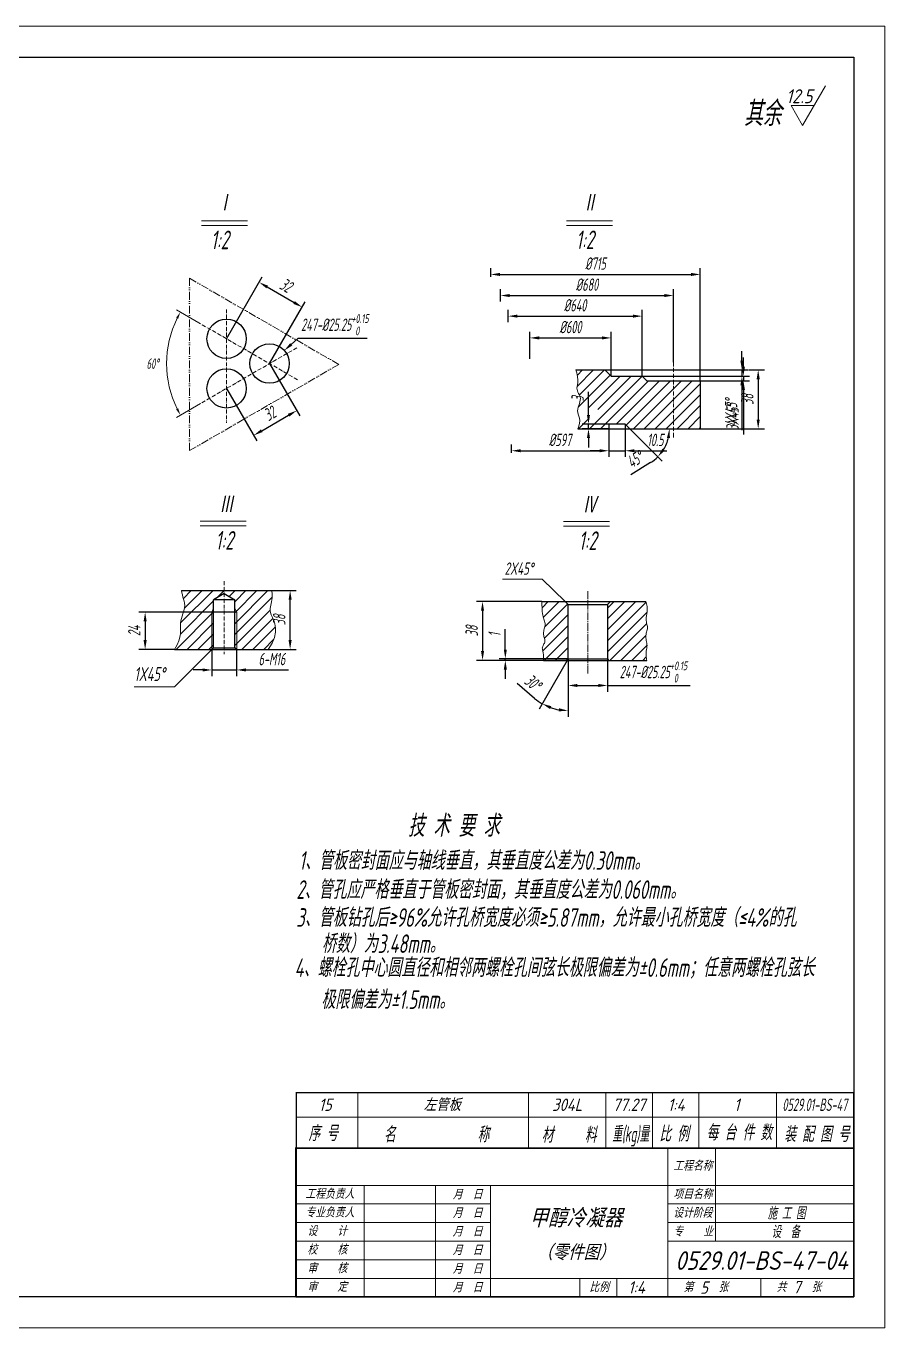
# Model space of a CAD drawing. Header units: millimetres. Extents: x 898 to 3274, y 583 to 2263.
# Drawn here: x 2166 to 3274, y 583 to 2263 of the extents above; entities that cross this region are included whole.
import ezdxf
from ezdxf.enums import TextEntityAlignment as Align

# ---------------------------------------------------------------- set-up
doc = ezdxf.new("R2010")
doc.units = ezdxf.units.MM
doc.header["$PDMODE"] = 3
for name, pattern in [('GEN4A', [17.5, 10, -2.5, 0, -2.5, 0, -2.5]), ('GEN7', [13.75, 10, -1.25, 1.25, -1.25]), ('GEN7A', [7.5, 5, -1.25, 0, -1.25])]:
    doc.linetypes.add(name, pattern=pattern)
for name, color, linetype, lineweight in [('4', 3, 'Continuous', 18), ('4A', 3, 'GEN4A', 18), ('5', 3, 'Continuous', 18), ('6', 2, 'Continuous', 18), ('7', 4, 'GEN7', 18), ('7A', 4, 'GEN7A', 18), ('8', 1, 'Continuous', 18), ('RAHM3', 2, 'Continuous', 18), ('TILE1', 5, 'Continuous', 18)]:
    doc.layers.add(name, color=color, linetype=linetype, lineweight=lineweight)
doc.styles.add('HZ', font='gbeitc.shx', dxfattribs={"width": 0.7, "bigfont": 'hztxt.shx'})
doc.styles.add('HZTXT', font='gbeitc.shx', dxfattribs={"bigfont": 'hztxt.shx'})
doc.styles.get("Standard").update_dxf_attribs({"font": 'gbeitc.shx', "bigfont": 'hztxt.shx'})
doc.dimstyles.new('GEN-ISO', dxfattribs={"dimscale": 4, "dimtxt": 4, "dimasz": 3, "dimexe": 2, "dimexo": 0, "dimgap": 1.5, "dimtad": 1, "dimzin": 0, "dimdsep": 46, "dimtxsty": 'HZ', "dimcen": 0, "dimdle": 6, "dimclrd": 256, "dimclre": 256, "dimclrt": 2, "dimadec": 0, "dimazin": 0, "dimtfac": 1, "dimtmove": 0, "dimatfit": 2, "dimldrblk": 'CLOSED', "dimfxl": 0, "dimtolj": 1, "dimtzin": 0, "dimarcsym": 0})
doc.dimstyles.new('GEN-ISO$3', dxfattribs={"dimscale": 4, "dimtxt": 4, "dimasz": 3, "dimexe": 2, "dimexo": 0, "dimgap": 1.5, "dimtad": 1, "dimtih": 1, "dimtoh": 1, "dimdsep": 46, "dimtxsty": 'HZ', "dimcen": 0, "dimdle": 6, "dimclrd": 256, "dimclre": 256, "dimclrt": 2, "dimadec": 0, "dimazin": 0, "dimtfac": 1, "dimtofl": 0, "dimtmove": 0, "dimatfit": 0, "dimldrblk": 'CLOSED', "dimfxl": 0, "dimtolj": 1, "dimarcsym": 0})

# ---------------------------------------------------------------- blocks, each defined once
blk = doc.blocks.new('GB-A2')
blk.add_lwpolyline([(25, 10), (25, 410), (584, 410), (584, 10)], close=True)
at = {"layer": 'TILE1'}
blk.add_lwpolyline([(0, 420), (594, 420), (594, 0), (0, 0)], dxfattribs=at)
for tag, p in [('MAX', (594, 420)), ('RU', (584, 410)), ('INSERT', (584, 10))]:
    blk.add_attdef(tag, p, '', height=3.5)
blk = doc.blocks.new('*D67')
at = {"layer": '5', "lineweight": -2}
for p, q in [((3091.4, 1823.2), (3091.4, 1835.2)), ((2960.8, 1811.2), (3099.4, 1811.2)), ((3035.8, 1805.2), (3099.4, 1805.2)), ((3091.4, 1811.2), (3091.4, 1805.2)), ((3091.4, 1793.2), (3091.4, 1735.9))]:
    blk.add_line(p, q, dxfattribs=at)
at = {"layer": '5'}
for points in [[(3089.4, 1823.2), (3093.4, 1823.2), (3091.4, 1811.2)], [(3089.4, 1793.2), (3093.4, 1793.2), (3091.4, 1805.2)]]:
    blk.add_solid(points, dxfattribs=at)
at = {"layer": 'Defpoints', "color": 0}
for p in [(2960.8, 1811.2), (3035.8, 1805.2), (3091.4, 1805.2)]:
    blk.add_point(p, dxfattribs=at)
at = {"layer": '5', "color": 2, "insert": (3077.4, 1758.5), "char_height": 16, "attachment_point": 5, "rotation": 90, "style": 'HZ'}
blk.add_mtext('\\A1;3X45%%D', dxfattribs=at)
blk = doc.blocks.new('_CLOSED')
at = {"color": 0, "linetype": 'ByBlock', "lineweight": -2}
for p, q in [((-1, 0.166667), (0, 0)), ((-1, 0.166667), (-1, -0.166667)), ((0, 0), (-1, -0.166667)), ((0, 0), (-1, 0))]:
    blk.add_line(p, q, dxfattribs=at)
blk = doc.blocks.new('*D68')
at = {"layer": '5', "lineweight": -2}
for p, q in [((3089.5, 1831.2), (3089.5, 1843.2)), ((2912.8, 1819.2), (3097.5, 1819.2)), ((3089.5, 1819.2), (3089.5, 1811.2)), ((2960.8, 1811.2), (3097.5, 1811.2)), ((3089.5, 1799.2), (3089.5, 1741.6))]:
    blk.add_line(p, q, dxfattribs=at)
at = {"layer": '5'}
for points in [[(3087.5, 1831.2), (3091.5, 1831.2), (3089.5, 1819.2)], [(3087.5, 1799.2), (3091.5, 1799.2), (3089.5, 1811.2)]]:
    blk.add_solid(points, dxfattribs=at)
at = {"layer": 'Defpoints', "color": 0}
for p in [(2912.8, 1819.2), (2960.8, 1811.2), (3089.5, 1811.2)]:
    blk.add_point(p, dxfattribs=at)
at = {"layer": '5', "color": 2, "insert": (3075.5, 1764.4), "char_height": 16, "attachment_point": 5, "rotation": 90, "style": 'HZ'}
blk.add_mtext('\\A1;4X45%%D', dxfattribs=at)
blk = doc.blocks.new('*X40')
at = {"color": 0}
for p, q in [((1978.7, 1215), (2000, 1236.3)), ((1979.1, 1229.5), (1985.8, 1236.3)), ((1980.1, 1188.2), (2021.5, 1229.5)), ((1981.8, 1204), (2014.1, 1236.3)), ((1992.9, 1186.8), (2034.4, 1228.3)), ((1994.7, 1160.3), (2062.7, 1228.3)), ((2005.5, 1185.2), (2048.5, 1228.3)), ((2008.8, 1160.3), (2070.8, 1222.3)), ((2029, 1166.3), (2085, 1222.3)), ((2041.9, 1165.1), (2099.1, 1222.3)), ((2051.3, 1160.3), (2113.3, 1222.3)), ((2065.4, 1160.3), (2127.4, 1222.3)), ((2079.5, 1160.3), (2137.7, 1218.5)), ((2093.7, 1160.3), (2137.7, 1204.3)), ((2107.8, 1160.3), (2137.7, 1190.2)), ((2122, 1160.3), (2137.7, 1176)), ((1980.5, 1160.3), (1994.1, 1173.9)), ((2136.1, 1160.3), (2137.7, 1161.9))]:
    blk.add_line(p, q, dxfattribs=at)
blk = doc.blocks.new('*D69')
at = {"layer": '5', "lineweight": -2}
for p, q in [((2765.3, 1939.4), (2765.3, 1950.4)), ((3035.8, 1805.2), (3035.8, 1950.4)), ((2777.3, 1942.4), (3023.8, 1942.4))]:
    blk.add_line(p, q, dxfattribs=at)
at = {"layer": '5'}
for points in [[(2777.3, 1944.4), (2777.3, 1940.4), (2765.3, 1942.4)], [(3023.8, 1944.4), (3023.8, 1940.4), (3035.8, 1942.4)]]:
    blk.add_solid(points, dxfattribs=at)
at = {"layer": 'Defpoints', "color": 0}
for p in [(2765.3, 1939.4), (3035.8, 1942.4), (3035.8, 1805.2)]:
    blk.add_point(p, dxfattribs=at)
at = {"layer": '5', "color": 2, "insert": (2900.6, 1956.4), "char_height": 16, "attachment_point": 5, "style": 'HZ'}
blk.add_mtext('\\A1;%%C715', dxfattribs=at)
blk = doc.blocks.new('_NONE')
blk = doc.blocks.new('*D70')
at = {"layer": '5', "lineweight": -2}
for p, q in [((2865.2, 1446.4), (2865.2, 1404)), ((2916, 1446.4), (2916, 1404)), ((2877.2, 1412), (2904, 1412)), ((2916, 1412), (3022.8, 1412))]:
    blk.add_line(p, q, dxfattribs=at)
at = {"layer": '5'}
for points in [[(2877.2, 1414), (2877.2, 1410), (2865.2, 1412)], [(2904, 1414), (2904, 1410), (2916, 1412)]]:
    blk.add_solid(points, dxfattribs=at)
at = {"layer": 'Defpoints', "color": 0}
for p in [(2865.2, 1446.4), (2916, 1446.4), (2916, 1412)]:
    blk.add_point(p, dxfattribs=at)
at = {"layer": '5', "color": 2, "insert": (2975.4, 1429.4), "char_height": 16, "attachment_point": 5, "style": 'HZ'}
blk.add_mtext('\\A1;247-%%C25.25{\\H1.42x;\\C3;{\\H0.5x;\\S+0.15^  0;}}', dxfattribs=at)
blk = doc.blocks.new('*D71')
at = {"layer": '5', "lineweight": -2}
for p, q in [((2424.5, 1859.4), (2470.6, 1939.1)), ((2477, 1926.2), (2511.6, 1906.2)), ((2480, 1827.4), (2526, 1907.1))]:
    blk.add_line(p, q, dxfattribs=at)
at = {"layer": '5'}
for points in [[(2478, 1927.9), (2476, 1924.4), (2466.6, 1932.2)], [(2512.6, 1907.9), (2510.6, 1904.4), (2522, 1900.2)]]:
    blk.add_solid(points, dxfattribs=at)
at = {"layer": 'Defpoints', "color": 0}
for p in [(2522, 1900.2), (2424.5, 1859.4), (2480, 1827.4)]:
    blk.add_point(p, dxfattribs=at)
at = {"layer": '5', "color": 2, "insert": (2501.3, 1928.3), "char_height": 16, "attachment_point": 5, "rotation": 330, "style": 'HZ'}
blk.add_mtext('\\A1;32', dxfattribs=at)
blk = doc.blocks.new('*D72')
at = {"layer": '5', "lineweight": -2}
for p, q in [((2507.9, 1852.2), (2516.9, 1860.2)), ((2516.9, 1860.2), (2605.7, 1860.2))]:
    blk.add_line(p, q, dxfattribs=at)
at = {"layer": '5'}
blk.add_solid([(2506.6, 1853.7), (2509.3, 1850.7), (2499, 1844.2)], dxfattribs=at)
at = {"layer": 'Defpoints', "color": 0}
for p in [(2499, 1844.2), (2461, 1810.5)]:
    blk.add_point(p, dxfattribs=at)
at = {"layer": '5', "color": 2, "insert": (2564.3, 1877.5), "char_height": 16, "attachment_point": 5, "style": 'HZ'}
blk.add_mtext('\\A1;247-%%C25.25{\\H1.42x;\\C3;{\\H0.5x;\\S+0.15^  0;}}', dxfattribs=at)
blk = doc.blocks.new('*X45')
at = {"color": 0}
for p, q in [((1467.1, 844.9), (1509, 886.7)), ((1470.6, 876.6), (1480.7, 886.7)), ((1472, 863.9), (1494.8, 886.7)), ((1513.2, 876.8), (1523.1, 886.7)), ((1529.7, 879.1), (1537.3, 886.7)), ((1537.3, 872.6), (1551.4, 886.7)), ((1537.3, 858.4), (1565.5, 886.7)), ((1537.3, 844.3), (1579.7, 886.7)), ((1537.3, 830.2), (1585.2, 878.1)), ((1461.3, 810.7), (1509.6, 859.1)), ((1466.8, 830.4), (1509.6, 873.2)), ((1537.3, 816), (1582.7, 861.5)), ((1475.4, 810.7), (1509.6, 844.9)), ((1546.1, 810.7), (1586.1, 850.7)), ((1489.5, 810.7), (1509.6, 830.8)), ((1560.3, 810.7), (1589.4, 839.9)), ((1574.4, 810.7), (1587.1, 823.5)), ((1503.7, 810.7), (1509.6, 816.6))]:
    blk.add_line(p, q, dxfattribs=at)
blk = doc.blocks.new('*D73')
at = {"layer": '5', "lineweight": -2}
for p, q in [((2405.5, 1506.6), (2311.4, 1506.6)), ((2319.4, 1494.6), (2319.4, 1470.6)), ((2357.2, 1458.6), (2311.4, 1458.6))]:
    blk.add_line(p, q, dxfattribs=at)
at = {"layer": '5'}
for points in [[(2317.4, 1494.6), (2321.4, 1494.6), (2319.4, 1506.6)], [(2317.4, 1470.6), (2321.4, 1470.6), (2319.4, 1458.6)]]:
    blk.add_solid(points, dxfattribs=at)
at = {"layer": 'Defpoints', "color": 0}
for p in [(2405.5, 1506.6), (2319.4, 1458.6), (2357.2, 1458.6)]:
    blk.add_point(p, dxfattribs=at)
at = {"layer": '5', "color": 2, "insert": (2305.4, 1482.6), "char_height": 16, "attachment_point": 5, "rotation": 90, "style": 'HZ'}
blk.add_mtext('\\A1;24', dxfattribs=at)
blk = doc.blocks.new('*D74')
at = {"layer": '5', "lineweight": -2}
for p, q in [((2483, 1534.6), (2514.5, 1534.6)), ((2506.5, 1470.6), (2506.5, 1522.6)), ((2478.2, 1458.6), (2514.5, 1458.6))]:
    blk.add_line(p, q, dxfattribs=at)
at = {"layer": '5'}
for points in [[(2504.5, 1522.6), (2508.5, 1522.6), (2506.5, 1534.6)], [(2504.5, 1470.6), (2508.5, 1470.6), (2506.5, 1458.6)]]:
    blk.add_solid(points, dxfattribs=at)
at = {"layer": 'Defpoints', "color": 0}
for p in [(2483, 1534.6), (2506.5, 1534.6), (2478.2, 1458.6)]:
    blk.add_point(p, dxfattribs=at)
at = {"layer": '5', "color": 2, "insert": (2492.5, 1496.6), "char_height": 16, "attachment_point": 5, "rotation": 90, "style": 'HZ'}
blk.add_mtext('\\A1;38', dxfattribs=at)
blk = doc.blocks.new('*D75')
at = {"layer": '5', "lineweight": -2}
for p, q in [((2405.5, 1458.6), (2405.5, 1424)), ((2437.5, 1458.6), (2437.5, 1424)), ((2393.5, 1432), (2381.5, 1432)), ((2405.5, 1432), (2437.5, 1432)), ((2449.5, 1432), (2504.6, 1432))]:
    blk.add_line(p, q, dxfattribs=at)
at = {"layer": '5'}
for points in [[(2393.5, 1434), (2393.5, 1430), (2405.5, 1432)], [(2449.5, 1434), (2449.5, 1430), (2437.5, 1432)]]:
    blk.add_solid(points, dxfattribs=at)
at = {"layer": 'Defpoints', "color": 0}
for p in [(2405.5, 1458.6), (2437.5, 1458.6), (2437.5, 1432)]:
    blk.add_point(p, dxfattribs=at)
at = {"layer": '5', "color": 2, "insert": (2483, 1446), "char_height": 16, "attachment_point": 5, "style": 'HZ'}
blk.add_mtext('\\A1;6-M16', dxfattribs=at)
blk = doc.blocks.new('*D76')
at = {"layer": '5', "lineweight": -2}
for p, q in [((2480, 1827.4), (2519, 1759.8)), ((2424.5, 1795.4), (2463.5, 1727.8)), ((2469.9, 1740.7), (2504.6, 1760.7))]:
    blk.add_line(p, q, dxfattribs=at)
at = {"layer": '5'}
for points in [[(2503.6, 1762.5), (2505.6, 1759), (2515, 1766.7)], [(2468.9, 1742.5), (2470.9, 1739), (2459.5, 1734.7)]]:
    blk.add_solid(points, dxfattribs=at)
at = {"layer": 'Defpoints', "color": 0}
for p in [(2480, 1827.4), (2424.5, 1795.4), (2515, 1766.7)]:
    blk.add_point(p, dxfattribs=at)
at = {"layer": '5', "color": 2, "insert": (2480.3, 1762.9), "char_height": 16, "attachment_point": 5, "rotation": 30, "style": 'HZ'}
blk.add_mtext('\\A1;32', dxfattribs=at)
blk = doc.blocks.new('*D77')
at = {"layer": '5', "lineweight": -2}
for p, q in [((2831.4, 1520.4), (2746.8, 1520.4)), ((2754.8, 1508.4), (2754.8, 1456.4)), ((2796.5, 1444.4), (2746.8, 1444.4))]:
    blk.add_line(p, q, dxfattribs=at)
at = {"layer": '5'}
for points in [[(2752.8, 1508.4), (2756.8, 1508.4), (2754.8, 1520.4)], [(2752.8, 1456.4), (2756.8, 1456.4), (2754.8, 1444.4)]]:
    blk.add_solid(points, dxfattribs=at)
at = {"layer": 'Defpoints', "color": 0}
for p in [(2831.4, 1520.4), (2754.8, 1444.4), (2796.5, 1444.4)]:
    blk.add_point(p, dxfattribs=at)
at = {"layer": '5', "color": 2, "insert": (2740.8, 1482.4), "char_height": 16, "attachment_point": 5, "rotation": 90, "style": 'HZ'}
blk.add_mtext('\\A1;38', dxfattribs=at)
blk = doc.blocks.new('*D78')
at = {"layer": '5', "lineweight": -2}
for p, q in [((2784.2, 1458.4), (2784.2, 1484.7)), ((2865.2, 1446.4), (2776.2, 1446.4)), ((2784.2, 1444.4), (2784.2, 1446.4)), ((2864.1, 1444.4), (2776.2, 1444.4)), ((2784.2, 1432.4), (2784.2, 1420.4))]:
    blk.add_line(p, q, dxfattribs=at)
at = {"layer": '5'}
for points in [[(2782.2, 1458.4), (2786.2, 1458.4), (2784.2, 1446.4)], [(2782.2, 1432.4), (2786.2, 1432.4), (2784.2, 1444.4)]]:
    blk.add_solid(points, dxfattribs=at)
at = {"layer": 'Defpoints', "color": 0}
for p in [(2784.2, 1446.4), (2865.2, 1446.4), (2864.1, 1444.4)]:
    blk.add_point(p, dxfattribs=at)
at = {"layer": '5', "color": 2, "insert": (2770.2, 1477.5), "char_height": 16, "attachment_point": 5, "rotation": 90, "style": 'HZ'}
blk.add_mtext('\\A1;1', dxfattribs=at)
blk = doc.blocks.new('*X48')
at = {"color": 0}
for p, q in [((2018, 900.7), (2054.7, 937.4)), ((2018, 914.9), (2040.5, 937.4)), ((2018, 929), (2026.4, 937.4)), ((2018, 886.6), (2067.9, 936.5)), ((2018, 872.4), (2068.8, 923.3)), ((2021.1, 861.4), (2068.6, 908.9)), ((2035.2, 861.4), (2067.5, 893.7)), ((2049.4, 861.4), (2069, 881)), ((2063.5, 861.4), (2068, 865.9))]:
    blk.add_line(p, q, dxfattribs=at)
blk = doc.blocks.new('*X47')
at = {"color": 0}
for p, q in [((1933.5, 929.4), (1941.5, 937.4)), ((1935.1, 916.9), (1955.7, 937.4)), ((1937.1, 904.7), (1966.5, 934.1)), ((1936.6, 890.1), (1967.2, 920.6)), ((1934.5, 873.9), (1967.2, 906.5)), ((1936.3, 861.4), (1967.2, 892.4)), ((1950.4, 861.4), (1967.2, 878.2)), ((1964.5, 861.4), (1967.2, 864.1))]:
    blk.add_line(p, q, dxfattribs=at)
blk = doc.blocks.new('*D79')
at = {"layer": '5', "lineweight": -2}
for p, q in [((2865.2, 1446.4), (2865.2, 1371.5)), ((2864.1, 1444.4), (2827.8, 1381.5)), ((2822, 1395.4), (2799.5, 1414.4))]:
    blk.add_line(p, q, dxfattribs=at)
for start, end in [(229.7045, 239.9994), (250.2942, 259.7052)]:
    blk.add_arc((2865.2, 1446.4), 66.9, start, end, dxfattribs=at)
at = {"layer": '5'}
for points in [[(2841.9, 1381.6), (2843.5, 1385.2), (2831.8, 1388.5)], [(2853.5, 1382.6), (2853.1, 1378.6), (2865.2, 1379.5)]]:
    blk.add_solid(points, dxfattribs=at)
at = {"layer": 'Defpoints', "color": 0}
for p in [(2865.2, 1544.4), (2865.2, 1446.4), (2865.2, 1446.4), (2864.1, 1444.4), (2853.6, 1380.5)]:
    blk.add_point(p, dxfattribs=at)
at = {"layer": '5', "color": 2, "insert": (2819.8, 1415.6), "char_height": 16, "attachment_point": 5, "rotation": 319.7045, "style": 'HZ'}
blk.add_mtext('\\A1;30%%D', dxfattribs=at)
blk = doc.blocks.new('*D80')
at = {"layer": '5', "lineweight": -2}
for p, q in [((2777.9, 1907.3), (2777.9, 1923.2)), ((3001.3, 1829.2), (3001.3, 1923.2)), ((2789.9, 1915.2), (2989.3, 1915.2))]:
    blk.add_line(p, q, dxfattribs=at)
at = {"layer": '5'}
for points in [[(2789.9, 1917.2), (2789.9, 1913.2), (2777.9, 1915.2)], [(2989.3, 1917.2), (2989.3, 1913.2), (3001.3, 1915.2)]]:
    blk.add_solid(points, dxfattribs=at)
at = {"layer": 'Defpoints', "color": 0}
for p in [(2777.9, 1907.3), (3001.3, 1915.2), (3001.3, 1829.2)]:
    blk.add_point(p, dxfattribs=at)
at = {"layer": '5', "color": 2, "insert": (2889.6, 1929.2), "char_height": 16, "attachment_point": 5, "style": 'HZ'}
blk.add_mtext('\\A1;%%C680', dxfattribs=at)
blk = doc.blocks.new('*D81')
at = {"layer": '5', "lineweight": -2}
for p, q in [((2787.8, 1881), (2787.8, 1896.6)), ((2799.8, 1888.6), (2948.8, 1888.6)), ((2960.8, 1811.2), (2960.8, 1896.6))]:
    blk.add_line(p, q, dxfattribs=at)
at = {"layer": '5'}
for points in [[(2799.8, 1890.6), (2799.8, 1886.6), (2787.8, 1888.6)], [(2948.8, 1890.6), (2948.8, 1886.6), (2960.8, 1888.6)]]:
    blk.add_solid(points, dxfattribs=at)
at = {"layer": 'Defpoints', "color": 0}
for p in [(2960.8, 1888.6), (2787.8, 1881), (2960.8, 1811.2)]:
    blk.add_point(p, dxfattribs=at)
at = {"layer": '5', "color": 2, "insert": (2874.3, 1902.6), "char_height": 16, "attachment_point": 5, "style": 'HZ'}
blk.add_mtext('\\A1;%%C640', dxfattribs=at)
blk = doc.blocks.new('*D82')
at = {"layer": '5', "lineweight": -2}
for p, q in [((2917.8, 1743.2), (2917.8, 1706.9)), ((2792.1, 1712.1), (2792.1, 1722.9)), ((2804.1, 1714.9), (2905.8, 1714.9))]:
    blk.add_line(p, q, dxfattribs=at)
at = {"layer": '5'}
for points in [[(2804.1, 1716.9), (2804.1, 1712.9), (2792.1, 1714.9)], [(2905.8, 1716.9), (2905.8, 1712.9), (2917.8, 1714.9)]]:
    blk.add_solid(points, dxfattribs=at)
at = {"layer": 'Defpoints', "color": 0}
for p in [(2917.8, 1743.2), (2917.8, 1714.9), (2792.1, 1712.1)]:
    blk.add_point(p, dxfattribs=at)
at = {"layer": '5', "color": 2, "insert": (2854.9, 1728.9), "char_height": 16, "attachment_point": 5, "style": 'HZ'}
blk.add_mtext('\\A1;%%C597', dxfattribs=at)
blk = doc.blocks.new('*D83')
at = {"layer": '5', "lineweight": -2}
for p, q in [((2891.5, 1761.2), (2891.5, 1791.1)), ((2917.8, 1749.2), (2883.5, 1749.2)), ((2891.5, 1743.2), (2891.5, 1749.2)), ((2917.8, 1743.2), (2883.5, 1743.2)), ((2891.5, 1731.2), (2891.5, 1719.2))]:
    blk.add_line(p, q, dxfattribs=at)
at = {"layer": '5'}
for points in [[(2889.5, 1761.2), (2893.5, 1761.2), (2891.5, 1749.2)], [(2889.5, 1731.2), (2893.5, 1731.2), (2891.5, 1743.2)]]:
    blk.add_solid(points, dxfattribs=at)
at = {"layer": 'Defpoints', "color": 0}
for p in [(2891.5, 1749.2), (2917.8, 1749.2), (2917.8, 1743.2)]:
    blk.add_point(p, dxfattribs=at)
at = {"layer": '5', "color": 2, "insert": (2877.5, 1782.1), "char_height": 16, "attachment_point": 5, "rotation": 90, "style": 'HZ'}
blk.add_mtext('\\A1;3', dxfattribs=at)
blk = doc.blocks.new('*D84')
at = {"layer": '5', "lineweight": -2}
for p, q in [((2938.8, 1749.2), (2938.8, 1706.9)), ((2917.8, 1743.2), (2917.8, 1706.9)), ((2905.8, 1714.9), (2893.8, 1714.9)), ((2917.8, 1714.9), (2938.8, 1714.9)), ((2950.8, 1714.9), (2992.8, 1714.9))]:
    blk.add_line(p, q, dxfattribs=at)
at = {"layer": '5'}
for points in [[(2905.8, 1716.9), (2905.8, 1712.9), (2917.8, 1714.9)], [(2950.8, 1716.9), (2950.8, 1712.9), (2938.8, 1714.9)]]:
    blk.add_solid(points, dxfattribs=at)
at = {"layer": 'Defpoints', "color": 0}
for p in [(2938.8, 1749.2), (2917.8, 1743.2), (2938.8, 1714.9)]:
    blk.add_point(p, dxfattribs=at)
at = {"layer": '5', "color": 2, "insert": (2977.8, 1728.9), "char_height": 16, "attachment_point": 5, "style": 'HZ'}
blk.add_mtext('\\A1;10.5', dxfattribs=at)
blk = doc.blocks.new('*D85')
at = {"layer": '5', "lineweight": -2}
for p, q in [((2944.8, 1743.2), (2986.7, 1701.3)), ((2971.6, 1699.6), (2946.3, 1684))]:
    blk.add_line(p, q, dxfattribs=at)
for start, end in [(328.4487, 346.5513), (301.5513, 315)]:
    blk.add_arc((2944.8, 1743.2), 51.2, start, end, dxfattribs=at)
at = {"layer": '5'}
for points in [[(2992.7, 1731.5), (2996.6, 1731.1), (2996, 1743.2)], [(2990, 1715.2), (2986.9, 1717.7), (2981, 1707)]]:
    blk.add_solid(points, dxfattribs=at)
at = {"layer": 'Defpoints', "color": 0}
for p in [(2938.8, 1749.2), (2877.8, 1743.2), (2944.8, 1743.2), (3035.8, 1743.2), (2994.3, 1730)]:
    blk.add_point(p, dxfattribs=at)
at = {"layer": '5', "color": 2, "insert": (2951.6, 1703.7), "char_height": 16, "attachment_point": 5, "rotation": 31.5513, "style": 'HZ'}
blk.add_mtext('\\A1;45%%D', dxfattribs=at)
blk = doc.blocks.new('*D86')
at = {"layer": '5', "lineweight": -2}
for p, q in [((2815.9, 1833.3), (2815.9, 1868.5)), ((2920.8, 1811.2), (2920.8, 1868.5)), ((2827.9, 1860.5), (2908.8, 1860.5))]:
    blk.add_line(p, q, dxfattribs=at)
at = {"layer": '5'}
for points in [[(2827.9, 1862.5), (2827.9, 1858.5), (2815.9, 1860.5)], [(2908.8, 1862.5), (2908.8, 1858.5), (2920.8, 1860.5)]]:
    blk.add_solid(points, dxfattribs=at)
at = {"layer": 'Defpoints', "color": 0}
for p in [(2920.8, 1860.5), (2815.9, 1833.3), (2920.8, 1811.2)]:
    blk.add_point(p, dxfattribs=at)
at = {"layer": '5', "color": 2, "insert": (2868.3, 1874.5), "char_height": 16, "attachment_point": 5, "style": 'HZ'}
blk.add_mtext('\\A1;%%C600', dxfattribs=at)
blk = doc.blocks.new('*D87')
at = {"layer": '5', "lineweight": -2}
for p, q in [((3098.4, 1819.2), (3118.5, 1819.2)), ((3110.5, 1807.2), (3110.5, 1755.2)), ((3035.8, 1743.2), (3118.5, 1743.2))]:
    blk.add_line(p, q, dxfattribs=at)
at = {"layer": '5'}
for points in [[(3108.5, 1807.2), (3112.5, 1807.2), (3110.5, 1819.2)], [(3108.5, 1755.2), (3112.5, 1755.2), (3110.5, 1743.2)]]:
    blk.add_solid(points, dxfattribs=at)
at = {"layer": 'Defpoints', "color": 0}
for p in [(3098.4, 1819.2), (3035.8, 1743.2), (3110.5, 1743.2)]:
    blk.add_point(p, dxfattribs=at)
at = {"layer": '5', "color": 2, "insert": (3096.5, 1781.2), "char_height": 16, "attachment_point": 5, "rotation": 90, "style": 'HZ'}
blk.add_mtext('\\A1;38', dxfattribs=at)
blk = doc.blocks.new('GEFROG4')
at = {"color": 0}
for p, q in [((0, 0), (5.714286, 10)), ((0, 0), (-2.857143, 5)), ((2.857143, 5), (-2.857143, 5))]:
    blk.add_line(p, q, dxfattribs=at)
for tag, p in [('GEFROU2', (2.416099, 10.1)), ('GEFROU1', (2.45, 5.6))]:
    blk.add_attdef(tag, text='', height=3.5, dxfattribs=at).set_placement(p, align=Align.RIGHT)
blk.add_attdef('GEFROU0', (0, 0), '', height=1, dxfattribs=at)

msp = doc.modelspace()

# ---------------------------------------------------------------- hatches: boundary and pattern name
at = {"layer": '4'}
for points in [[(2359.359, 1886.5538), (2362.0064, 1885.1427), (2364.9161, 1893.7905)], [(2362.0064, 1769.59), (2359.359, 1768.1789), (2364.9161, 1760.9422)]]:
    msp.add_hatch(color=256, dxfattribs=at).paths.add_polyline_path(points, flags=0)

# ---------------------------------------------------------------- linework, layer by layer
for p, q in [((2875.3801, 1819.227), (2912.8034, 1819.227)), ((2920.8034, 1811.227), (2912.8034, 1819.227)), ((2920.8034, 1811.227), (2960.8034, 1811.227)), ((2960.8034, 1811.227), (2966.8034, 1805.227)), ((2966.8034, 1805.227), (3035.8034, 1805.227)), ((3035.8034, 1805.227), (3035.8034, 1743.227)), ((2938.8034, 1749.227), (2917.8034, 1749.227)), ((2917.8034, 1749.227), (2917.8034, 1743.227)), ((2944.8034, 1743.227), (2938.8034, 1749.227)), ((2877.8238, 1743.227), (3035.8034, 1743.227)), ((2366.362, 1534.5568), (2483.0474, 1534.5568)), ((2421.5177, 1530.5445), (2407.6827, 1522.5568)), ((2421.5177, 1530.5445), (2435.3527, 1522.5568)), ((2407.6827, 1460.7218), (2407.6827, 1522.5568)), ((2435.3527, 1522.5568), (2407.6827, 1522.5568)), ((2435.3527, 1460.7218), (2435.3527, 1522.5568)), ((2831.485, 1520.3782), (2965.6677, 1520.3782)), ((2861.2459, 1520.3782), (2865.2459, 1516.3783)), ((2865.2459, 1446.3782), (2865.2459, 1516.3783)), ((2865.2459, 1516.3783), (2916.0459, 1516.3783)), ((2916.0459, 1516.3783), (2920.0459, 1520.3782)), ((2916.0459, 1516.3783), (2916.0459, 1446.3782)), ((2437.5177, 1506.5568), (2405.5177, 1506.5568)), ((2357.2279, 1458.5568), (2478.1507, 1458.5568)), ((2407.6827, 1460.7218), (2405.5177, 1458.5568)), ((2407.6827, 1460.7218), (2435.3527, 1460.7218)), ((2437.5177, 1458.5568), (2435.3527, 1460.7218)), ((2864.0912, 1444.3782), (2865.2459, 1446.3782)), ((2865.2459, 1446.3782), (2916.0459, 1446.3782)), ((2916.0459, 1446.3782), (2917.2006, 1444.3782)), ((2833.2501, 1444.3782), (2966.8142, 1444.3782)), ((2514.0542, 886.9421), (3234.0902, 886.9421)), ((2514.0902, 886.9421), (2514.0902, 814.9385)), ((3234.0902, 622.9289), (3234.0902, 886.9421)), ((3234.0902, 622.9289), (3234.0902, 814.9385)), ((2514.0542, 622.9289), (3234.0902, 622.9289))]:
    msp.add_line(p, q)
msp.add_lwpolyline([(2514.0542, 622.9289, 2.4, 2.4, 0), (2514.0542, 814.9289, 2.4, 2.4, 0), (3234.0542, 814.9289, 2.4, 2.4, 0)], format="xyseb")
for centre in [(2424.5404, 1859.3663), (2479.9661, 1827.3663), (2424.5404, 1795.3663)]:
    msp.add_circle(centre, 25.4)
for p, q in [((2392.199, 2011.5676), (2451.4668, 2011.5676)), ((2392.199, 2005.5434), (2451.4668, 2005.5434)), ((2863.3198, 2011.6548), (2922.5875, 2011.6548)), ((2863.3198, 2005.6306), (2922.5875, 2005.6306)), ((2388.5397, 1880.1514), (2359.72, 1896.7905)), ((2390.853, 1775.9169), (2359.72, 1757.9422)), ((2390.5764, 1623.8452), (2449.8441, 1623.8452)), ((2390.5764, 1617.821), (2449.8441, 1617.821)), ((2859.3486, 1623.5077), (2918.6164, 1623.5077)), ((2859.3486, 1617.4836), (2918.6164, 1617.4836)), ((2780.6666, 1549.1695), (2831.5947, 1549.1695)), ((2831.5947, 1549.1695), (2861.2459, 1520.3782)), ((2405.5177, 1506.5568), (2407.6827, 1511.8368)), ((2405.5177, 1458.5568), (2405.5177, 1506.5568)), ((2437.5177, 1506.5568), (2435.3527, 1511.8368)), ((2437.5177, 1458.5568), (2437.5177, 1506.5568)), ((2405.5177, 1458.5568), (2357.3535, 1410.4013)), ((2357.3535, 1410.4013), (2305.1911, 1410.4013))]:
    msp.add_line(p, q, dxfattribs=at)
for points in [[(2875.3801, 1819.227), (2876.5814, 1815.4001), (2877.5173, 1810.478), (2877.7754, 1806.3683), (2877.58, 1802.9492), (2877.1557, 1800.099), (2876.7268, 1797.696), (2876.5178, 1795.6186), (2876.6974, 1793.7569), (2877.2109, 1792.0492), (2877.9482, 1790.4458), (2878.7988, 1788.8968), (2879.6525, 1787.3525), (2880.3988, 1785.763), (2880.9276, 1784.0786), (2881.1283, 1782.2496), (2880.9297, 1780.2409), (2880.4161, 1778.0775), (2879.7107, 1775.799), (2878.9369, 1773.4452), (2878.2178, 1771.0558), (2877.6768, 1768.6704), (2877.4371, 1766.3288), (2877.622, 1764.0708), (2878.2817, 1761.8936), (2879.1743, 1759.6249), (2879.9847, 1757.05), (2880.3978, 1753.9543), (2880.0988, 1750.1229), (2878.7725, 1745.3412), (2877.8238, 1743.227)], [(2357.2279, 1458.5568), (2360.6016, 1464.4044), (2362.8756, 1469.6439), (2364.2601, 1474.3498), (2364.9652, 1478.5962), (2365.2011, 1482.4575), (2365.1779, 1486.0081), (2365.1056, 1489.3222), (2365.1945, 1492.4743), (2365.603, 1495.5279), (2366.2825, 1498.5037), (2367.1326, 1501.4116), (2368.0531, 1504.2617), (2368.9436, 1507.064), (2369.7039, 1509.8283), (2370.2336, 1512.5647), (2370.4325, 1515.2832), (2370.2359, 1517.9932), (2369.7219, 1520.7022), (2369.0042, 1523.4171), (2368.1968, 1526.1451), (2367.4133, 1528.8929), (2366.7675, 1531.6678), (2366.3733, 1534.4765), (2366.3725, 1534.5568)], [(2478.1507, 1458.5568), (2483.3288, 1466.7607), (2486.3942, 1474.0848), (2487.7353, 1480.5949), (2487.7407, 1486.3569), (2486.7989, 1491.4366), (2485.2985, 1495.8999), (2483.6278, 1499.8125), (2482.1755, 1503.2404), (2481.2479, 1506.252), (2480.8234, 1508.926), (2480.7981, 1511.3437), (2481.0683, 1513.5863), (2481.53, 1515.7352), (2482.0797, 1517.8717), (2482.6133, 1520.0769), (2483.0272, 1522.4322), (2483.2438, 1524.9969), (2483.2907, 1527.7422), (2483.2218, 1530.617), (2483.091, 1533.5707), (2483.0452, 1534.5568)], [(2831.485, 1520.3782), (2831.4819, 1518.9819), (2831.501, 1515.6816), (2831.5599, 1512.6424), (2831.6712, 1509.8532), (2831.8475, 1507.3029), (2832.1015, 1504.9808), (2832.4458, 1502.8756), (2832.8845, 1500.973), (2833.3878, 1499.2445), (2833.9174, 1497.6582), (2834.4349, 1496.1823), (2834.9021, 1494.7849), (2835.2805, 1493.4341), (2835.532, 1492.098), (2835.6181, 1490.7447), (2835.5155, 1489.3495), (2835.2604, 1487.9162), (2834.904, 1486.456), (2834.4976, 1484.9798), (2834.0924, 1483.4986), (2833.7396, 1482.0236), (2833.4903, 1480.5657), (2833.3959, 1479.136), (2833.4896, 1477.7435), (2833.7335, 1476.389), (2834.0718, 1475.0712), (2834.4487, 1473.789), (2834.8085, 1472.5411), (2835.0954, 1471.3263), (2835.2534, 1470.1433), (2835.227, 1468.991), (2834.9802, 1467.8673), (2834.5575, 1466.7668), (2834.0231, 1465.6832), (2833.4415, 1464.6104), (2832.8771, 1463.5421), (2832.3941, 1462.472), (2832.0569, 1461.3941), (2831.93, 1460.3019), (2832.051, 1459.1658), (2832.3514, 1457.8617), (2832.736, 1456.2419), (2833.1095, 1454.1589), (2833.3768, 1451.4651), (2833.4426, 1448.0128), (2833.2501, 1444.3782)], [(2965.6677, 1520.3782), (2966.4827, 1517.5003), (2967.0764, 1513.7145), (2967.2103, 1510.3194), (2967.0253, 1507.2735), (2966.6626, 1504.5356), (2966.2631, 1502.0643), (2965.9678, 1499.8181), (2965.885, 1497.7589), (2965.9923, 1495.8606), (2966.2344, 1494.1001), (2966.5563, 1492.4545), (2966.9027, 1490.9009), (2967.2185, 1489.4162), (2967.4484, 1487.9775), (2967.5373, 1486.5617), (2967.4473, 1485.149), (2967.2103, 1483.7313), (2966.8751, 1482.3039), (2966.4909, 1480.8617), (2966.1067, 1479.3999), (2965.7716, 1477.9136), (2965.5345, 1476.3979), (2965.4446, 1474.8479), (2965.5335, 1473.261), (2965.7634, 1471.6437), (2966.0791, 1470.005), (2966.4255, 1468.3537), (2966.7474, 1466.6987), (2966.9896, 1465.049), (2967.0969, 1463.4133), (2967.0141, 1461.8007), (2966.7188, 1460.1861), (2966.3193, 1458.4102), (2965.9565, 1456.2793), (2965.7716, 1453.6004), (2965.9054, 1450.1799), (2966.4991, 1445.8245), (2966.8142, 1444.3782)]]:
    msp.add_lwpolyline(points, dxfattribs=at)
msp.add_arc((2479.9661, 1827.3663), 132.8482, 153.8823305, 206.1176695, dxfattribs=at)
at = {"layer": '4A'}
for p, q in [((2376.5714, 1937.4929), (2376.5714, 1715.0176)), ((2569.2407, 1826.2552), (2376.5714, 1937.4929)), ((2569.2407, 1826.2552), (2376.5714, 1715.0176))]:
    msp.add_line(p, q, dxfattribs=at)
at = {"layer": '7'}
msp.add_line((2890.6459, 1427.5714), (2890.6459, 1534.238), dxfattribs=at)
at = {"layer": '7A'}
for p, q in [((2424.5404, 1897.233), (2424.5404, 1750.9202)), ((2515.9422, 1806.5955), (2388.5397, 1880.1514)), ((2515.3503, 1847.7954), (2390.853, 1775.9169)), ((3001.3034, 1829.227), (3001.3034, 1730.627)), ((2421.5177, 1546.5351), (2421.5177, 1452.4893))]:
    msp.add_line(p, q, dxfattribs=at)
at = {"layer": '8'}
for p, q in [((2594.0582, 814.9385), (2594.0582, 886.9421)), ((2814.0692, 814.9385), (2814.0692, 886.9421)), ((2914.0742, 814.9385), (2914.0742, 886.9421)), ((2974.0772, 814.9385), (2974.0772, 886.9421)), ((3034.0802, 814.9385), (3034.0802, 886.9421)), ((3134.0852, 814.9385), (3134.0852, 886.9421)), ((2514.0542, 854.9405), (3234.0902, 854.9405)), ((2994.0542, 622.9289), (2994.0542, 814.9289)), ((3055.5848, 694.9289), (3055.5848, 814.9289)), ((2514.0542, 766.9289), (3234.0542, 766.9289)), ((2602.0542, 622.9289), (2602.0542, 766.9289)), ((2694.0542, 622.9289), (2694.0542, 766.9289)), ((2764.9431, 622.9289), (2764.9431, 766.9289)), ((2514.0542, 742.9289), (2764.9431, 742.9289)), ((2994.0542, 742.9289), (3234.0542, 742.9289)), ((2514.0542, 718.9289), (2764.9431, 718.9289)), ((2994.0542, 718.9289), (3234.0542, 718.9289)), ((2514.0542, 694.9289), (2764.9431, 694.9289)), ((2994.0542, 694.9289), (3234.0542, 694.9289)), ((2514.0542, 670.9289), (2764.9431, 670.9289)), ((2514.0542, 646.9289), (3234.0542, 646.9289)), ((2880.2874, 646.9289), (2880.2874, 622.9289)), ((2927.9295, 646.9289), (2927.9295, 622.9289)), ((3114.0542, 622.9289), (3114.0542, 646.9289))]:
    msp.add_line(p, q, dxfattribs=at)

# ---------------------------------------------------------------- block references
at = {"xscale": 4, "yscale": 4, "zscale": 4}
msp.add_blockref('GB-A2', (898.0902, 582.9289), dxfattribs=at)
at = {"layer": '6', "linetype": 'Continuous'}
ref = msp.add_blockref('GEFROG4', (3167.7773, 2134.5513), dxfattribs=dict(at, xscale=5.14285714285711, yscale=5.14285714285711, zscale=5.142857142857143))
ref.add_attrib('GEFROU1', '12.5', dxfattribs={"layer": '0', "color": 0, "height": 18}).set_placement((3180.3773, 2163.3513), align=Align.RIGHT)
at = {"layer": '8'}
for name, p in [('*X40', (898.0902, 582.9289)), ('*X45', (898.0902, 647.8335)), ('*X47', (898.0902, 582.9289)), ('*X48', (898.0902, 582.9289))]:
    msp.add_blockref(name, p, dxfattribs=at)

# ---------------------------------------------------------------- texts
at = {"layer": '6', "attachment_point": 7, "style": 'HZ'}
for s, insert, char_height, width in [('{\\W0.75;其余}', (3092.2039, 2133.9134), 32, 99.823543), ('{\\W0.75;Ⅰ}', (2412.4355, 2022.6341), 24, 37.361829), ('{\\W0.75;Ⅱ}', (2883.5562, 2022.7213), 24, 37.361829), ('{\\W0.75;1:2}', (2404.2084, 1974.9419), 24, 56.330743), ('{\\W0.75;1:2}', (2875.3291, 1975.0291), 24, 56.330743), ('{\\W0.75;Ⅲ}', (2414.7727, 1633.5211), 24, 37.361829), ('{\\W0.75;Ⅳ}', (2883.5449, 1633.1836), 24, 37.361829), ('{\\W0.75;1:2}', (2410.0606, 1587.2195), 24, 56.330743), ('{\\W0.75;1:2}', (2878.8328, 1586.882), 24, 56.330743), ('{\\W0.750019;2X45%%D}', (2783.2076, 1554.7773), 15.9996, 75.107648), ('{\\W0.75;1X45%%D}', (2305.3512, 1417.7251), 18, 84.496114), ('{\\W0.750009;技 术 要 求}', (2658.7046, 1216.7937), 28, 240.749398), ('{\\W0.750009;1、管板密封面应与轴线垂直，其垂直度公差为0.30mm。}', (2517.8736, 1173.3112), 24, 919.264245), ('{\\W0.75;2、管孔应严格垂直于管板密封面，其垂直度公差为0.060mm。}', (2514.5329, 1135.8444), 24, 1013.089371), ('{\\W0.75;3、管板钻孔后≥96%允许孔桥宽度必须≥5.87mm，允许最小孔桥宽度（≤4%的孔}', (2514.427, 1099.7822), 24, 1313.424), ('{\\W0.75;桥数）为3.48mm。}', (2547.3394, 1066.3207), 24, 300.334629), ('{\\W0.75;4、螺栓孔中心圆直径和相邻两螺栓孔间弦长极限偏差为%%P0.6mm；任意两螺栓孔弦长}', (2512.1885, 1033.5862), 24, 1388.003657), ('{\\W0.75;极限偏差为%%P1.5mm。}', (2546.4556, 994.6024), 24, 356.521371), ('施 工 图', (3122.44, 722.9266), 16, 93.37344), ('设  备', (3127.6736, 698.9266), 16, 70.03008)]:
    msp.add_mtext(s, dxfattribs=dict(at, insert=insert, char_height=char_height, width=width))
at = {"layer": '6', "color": 2, "insert": (2321.1825, 1820.5578), "char_height": 13.5, "width": 39.39192, "attachment_point": 7, "style": 'HZ'}
msp.add_mtext('60%%D', dxfattribs=at)
at = {"layer": '6', "color": 2, "style": 'HZ'}
for tag, text, height, p in [('甲醇冷凝器', 'TZMC', 24, (2874.9173, 712.7114)), ('（零件图）', 'TZMC2', 20, (2874.9173, 670.4156)), ('0529.01-BS-47-04', 'TH', 24, (3114.7142, 657.9029)), ('5', 'TZXH', 16, (3040.7176, 627.0149)), ('7', 'TZZS', 16, (3160.4254, 627.6635))]:
    msp.add_attdef(tag, text=text, height=height, dxfattribs=at).set_placement(p, align=Align.CENTER)
msp.add_attdef('1:4', (2942.6737, 627.3392), 'BL', height=16, dxfattribs=at)
at = {"layer": '8'}
for s, insert, char_height, width, attachment_point, style in [('{\\W0.75;序 号}', (2549.1267, 834.023), 20, 78.077143, 5, 'HZ'), ('{\\W0.75;名             称}', (2695.2958, 832.4657), 20, 266.326286, 5, 'HZ'), ('{\\W0.75;材     料}', (2866.3361, 832.0029), 20, 140.826857, 5, 'HZ'), ('{\\W0.6;重(kg)量}', (2945.938, 830.1451), 20, 100.231543, 5, 'HZ'), ('{\\W0.75;比 例}', (3001.8366, 833.3302), 20, 78.077143, 5, 'HZ'), ('{\\W0.75;每 台 件 数}', (3086.0676, 834.9954), 20, 171.961714, 5, 'HZ'), ('{\\W0.75;装 配 图 号}', (3186.2531, 832.8831), 20, 171.961714, 5, 'HZ'), ('工程名称', (3000.7889, 785.8437), 12, 99.847543, 7, 'HZTXT'), ('工程负责人', (2526.0338, 749.5792), 12, 124.827429, 7, 'HZTXT'), ('月  日', (2716.2632, 748.9062), 12, 74.939657, 7, 'HZTXT'), ('项目名称', (3000.7889, 749.1512), 12, 99.847543, 7, 'HZTXT'), ('专业负责人', (2526.0338, 725.5792), 12, 124.827429, 7, 'HZTXT'), ('月  日', (2716.2632, 724.9062), 12, 74.939657, 7, 'HZTXT'), ('设计阶段', (3000.7889, 725.063), 12, 99.847543, 7, 'HZTXT'), ('设    计', (2528.6294, 701.5792), 12, 99.991543, 7, 'HZTXT'), ('月  日', (2716.2632, 700.9062), 12, 74.939657, 7, 'HZTXT'), ('专    业', (3000.7889, 701.063), 12, 99.991543, 7, 'HZTXT'), ('校    核', (2528.6294, 677.5792), 12, 99.991543, 7, 'HZTXT'), ('月  日', (2716.2632, 676.9062), 12, 74.939657, 7, 'HZTXT'), ('审    核', (2528.6294, 653.5792), 12, 99.991543, 7, 'HZTXT'), ('月  日', (2716.2632, 652.9062), 12, 74.939657, 7, 'HZTXT'), ('审    定', (2528.6294, 629.5792), 12, 99.991543, 7, 'HZTXT'), ('月  日', (2716.2632, 628.9062), 12, 74.939657, 7, 'HZTXT'), ('比例', (2892.4732, 629.2606), 12, 49.887771, 7, 'HZTXT'), ('第     张', (3014.0542, 629.2606), 12, 112.517486, 7, 'HZTXT'), ('共     张', (3134.0542, 629.2606), 12, 112.517486, 7, 'HZTXT')]:
    msp.add_mtext(s, dxfattribs=dict(at, insert=insert, char_height=char_height, width=width, attachment_point=attachment_point, style=style))
at = {"layer": 'RAHM3', "style": 'HZ'}
for tag, text, p in [('15', 'JH', (2551.8302, 870.942)), ('左管板', 'LJMC', (2702.6735, 870.942)), ('304L', 'CL', (2864.0022, 870.942)), ('77.27', 'ZL', (2943.7516, 870.942)), ('1:4', 'BL', (3004.5708, 870.942)), ('1', 'MTJS', (3082.8352, 870.942))]:
    msp.add_attdef(tag, text=text, height=16, dxfattribs=at).set_placement(p, align=Align.MIDDLE_CENTER)
at = {"layer": 'RAHM3', "style": 'HZ', "width": 0.7}
msp.add_attdef('0529.01-BS-47', text='ZPTH', height=16, dxfattribs=at).set_placement((3183.5562, 870.942), align=Align.MIDDLE_CENTER)

# ---------------------------------------------------------------- dimensions: what is measured, and where the dimension line sits
at = {"layer": '5'}
for base, p1, p2, text, override, picture, middle in [((3035.8034, 1942.3921), (2765.3488, 1939.3667), (3035.8034, 1805.227), '%%C715', {"dimlfac": 2, "dimblk1": 'NONE', "dimaunit": 1}, '*D69', (2900.5761, 1956.3921)), ((3001.3034, 1915.1587), (2777.9293, 1907.3009), (3001.3034, 1829.227), '%%C680', {"dimlfac": 2, "dimblk1": 'NONE', "dimaunit": 1}, '*D80', (2889.6163, 1929.1587)), ((2960.8034, 1888.563), (2787.8113, 1881.0332), (2960.8034, 1811.227), '%%C640', {"dimlfac": 2, "dimblk1": 'NONE', "dimaunit": 1}, '*D81', (2874.3073, 1902.563)), ((2920.8034, 1860.4601), (2815.8583, 1833.2623), (2920.8034, 1811.227), '%%C600', {"dimlfac": 2, "dimblk1": 'NONE', "dimaunit": 1}, '*D86', (2868.3308, 1874.4601)), ((2938.8034, 1714.9353), (2917.8034, 1743.227), (2938.8034, 1749.227), '10.5', {"dimaunit": 1}, '*D84', (2977.7867, 1728.9353)), ((2917.8034, 1714.9154), (2792.0656, 1712.1421), (2917.8034, 1743.227), '%%C597', {"dimlfac": 2, "dimblk1": 'NONE', "dimaunit": 1}, '*D82', (2854.9345, 1728.9154))]:
    dim = msp.add_linear_dim(base=base, p1=p1, p2=p2, text=text, dimstyle='GEN-ISO', override=override, dxfattribs=at)
    dim.commit()
    dim.dimension.update_dxf_attribs({"geometry": picture, "text_midpoint": middle})
for base, p1, p2, angle, text, picture, middle in [((2522.0059, 1900.1814), (2424.5404, 1859.3663), (2479.9661, 1827.3663), 330, '32', '*D71', (2501.293, 1928.3057)), ((2514.9652, 1766.7461), (2424.5404, 1795.3663), (2479.9661, 1827.3663), 30, '32', '*D76', (2480.2524, 1762.8705)), ((2319.3905, 1458.5568), (2405.5177, 1506.5568), (2357.2279, 1458.5568), 90, '24', '*D73', (2305.3905, 1482.5568)), ((2784.1551, 1446.3782), (2864.0912, 1444.3782), (2865.2459, 1446.3782), 90, '1', '*D78', (2770.1551, 1477.5449)), ((2916.0459, 1412.0334), (2865.2459, 1446.3782), (2916.0459, 1446.3782), 180, '247-%%C25.25{\\H1.42x;\\C3;{\\H0.5x;\\S+0.15^  0;}}', '*D70', (2975.4404, 1429.3934))]:
    dim = msp.add_linear_dim(base=base, p1=p1, p2=p2, angle=angle, text=text, dimstyle='GEN-ISO', dxfattribs=at)
    dim.commit()
    dim.dimension.update_dxf_attribs({"geometry": picture, "text_midpoint": middle})
dim = msp.add_diameter_dim_2p(p1=(2460.9703, 1810.5045), p2=(2498.9618, 1844.2282), text='247-%%C25.25{\\H1.42x;\\C3;{\\H0.5x;\\S+0.15^  0;}}', dimstyle='GEN-ISO$3', override={"dimpost": '%%C'}, dxfattribs=at)
dim.commit()
dim.dimension.update_dxf_attribs({"geometry": '*D72', "text_midpoint": (2564.3051, 1877.5206)})
for base, p1, p2, text, picture, middle in [((3089.5102, 1811.227), (2912.8034, 1819.227), (2960.8034, 1811.227), '4X45%%D', '*D68', (3075.5102, 1764.427)), ((3091.4499, 1805.227), (2960.8034, 1811.227), (3035.8034, 1805.227), '3X45%%D', '*D67', (3077.4499, 1758.5437)), ((3110.5451, 1743.227), (3098.4014, 1819.227), (3035.8034, 1743.227), '38', '*D87', (3096.5451, 1781.227)), ((2891.5476, 1749.227), (2917.8034, 1743.227), (2917.8034, 1749.227), '3', '*D83', (2877.5476, 1782.1437)), ((2506.5137, 1534.5568), (2478.1507, 1458.5568), (2483.0474, 1534.5568), '38', '*D74', (2492.5137, 1496.5568)), ((2754.7787, 1444.3782), (2831.4443, 1520.3782), (2796.472, 1444.3782), '38', '*D77', (2740.7787, 1482.3782))]:
    dim = msp.add_linear_dim(base=base, p1=p1, p2=p2, angle=90, text=text, dimstyle='GEN-ISO', override={"dimaunit": 1}, dxfattribs=at)
    dim.commit()
    dim.dimension.update_dxf_attribs({"geometry": picture, "text_midpoint": middle})
for base, line1, line2, text, picture, middle in [((2994.2988, 1729.9647), ((2944.8034, 1743.227), (2938.8034, 1749.227)), ((2877.8238, 1743.227), (3035.8034, 1743.227)), '45%%D', '*D85', (2951.6214, 1703.7117)), ((2853.6329, 1380.5185), ((2864.0912, 1444.3782), (2865.2459, 1446.3782)), ((2865.2459, 1446.3782), (2865.2459, 1544.3757)), '30%%D', '*D79', (2819.7996, 1415.5881))]:
    dim = msp.add_angular_dim_2l(base=base, line1=line1, line2=line2, text=text, dimstyle='GEN-ISO', override={"dimtih": 0, "dimtoh": 0}, dxfattribs=at)
    dim.commit()
    dim.dimension.update_dxf_attribs({"geometry": picture, "text_midpoint": middle})
dim = msp.add_linear_dim(base=(2437.5177, 1431.9998), p1=(2405.5177, 1458.5568), p2=(2437.5177, 1458.5568), text='6-M16', dimstyle='GEN-ISO', dxfattribs=at)
dim.commit()
dim.dimension.update_dxf_attribs({"geometry": '*D75', "text_midpoint": (2483.0343, 1445.9998)})

doc.saveas('drawing.dxf')
